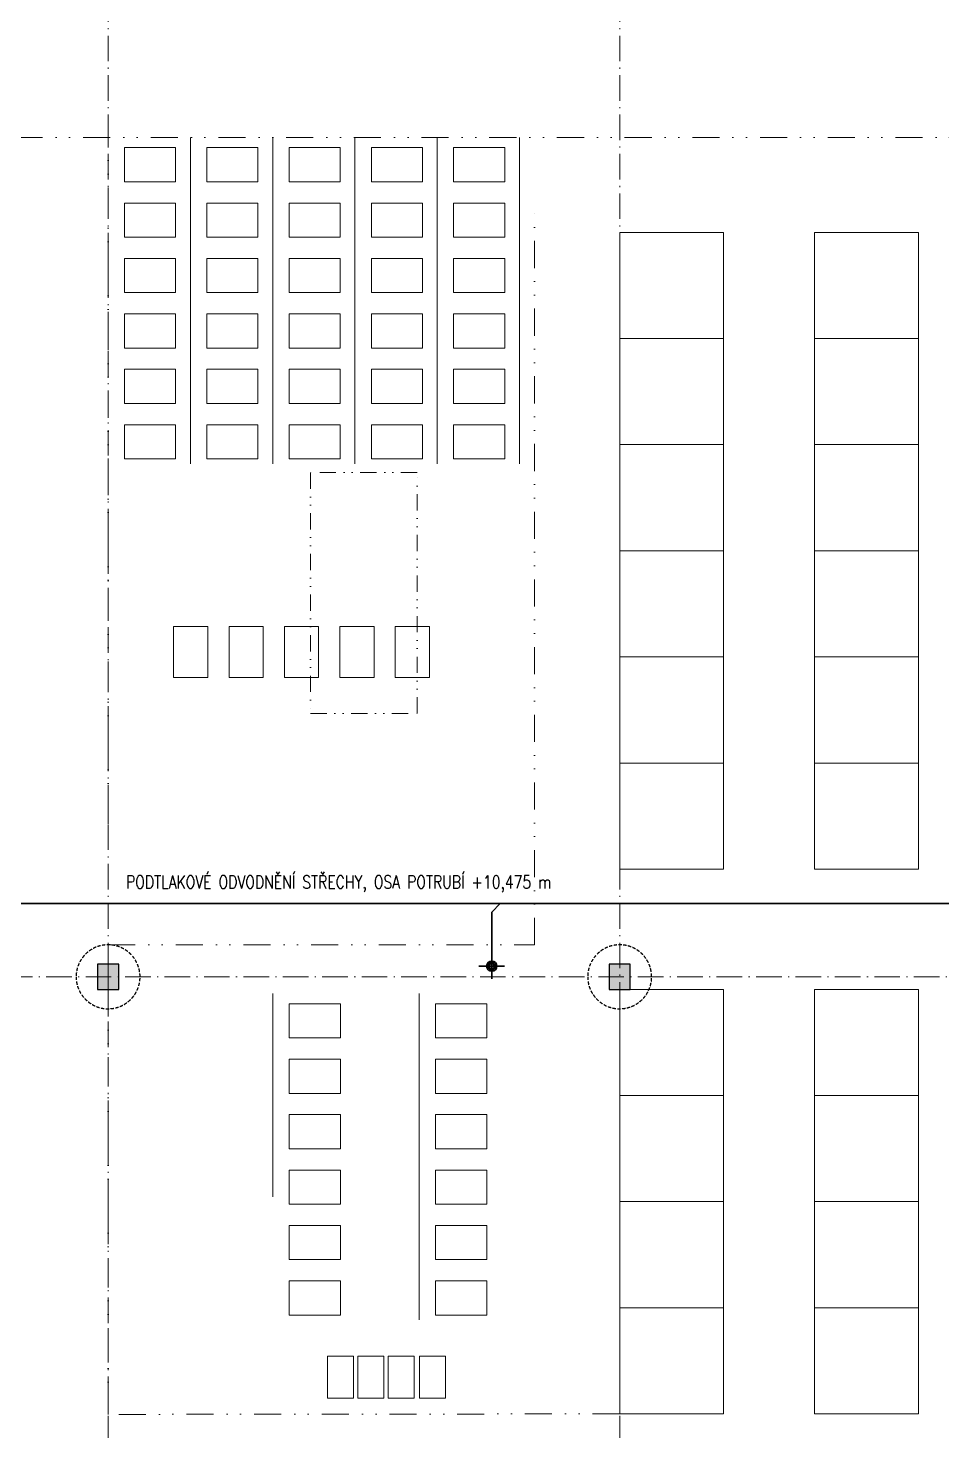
# Model space of a CAD drawing. Header units: millimetres. Extents: x 325046 to 1268204, y 1875583 to 2761998.
# Drawn here: x 932201 to 953638, y 2484240 to 2517146 of the extents above; entities that cross this region are included whole.
import ezdxf

# ---------------------------------------------------------------- set-up
doc = ezdxf.new("R2010")
doc.units = ezdxf.units.MM
doc.header["$LTSCALE"] = 100
for name, pattern in [('ACAD_ISO10W100', [18.5, 12, -3, 0.5, -3]), ('DASHED', [0.75, 0.5, -0.25]), ('DIVIDE', [31.75, 12.7, -6.35, 0, -6.35, 0, -6.35]), ('SO02_F11anp01$0${ Leader Line}', [0])]:
    doc.linetypes.add(name, pattern=pattern)
for name, color, linetype, lineweight, true_color in [('Korabek-text', 7, 'Continuous', 0, 0x7a7a7a), ('Korabek-trasy', 7, 'Continuous', 30, 0x7478c3), ('Korabek-vpuste', 7, 'Continuous', 30, 0x6f7ceb), ('Světlíky', 7, 'DIVIDE', 15, 0xf81696), ('TECH - Zóny', 7, 'DIVIDE', 15, 0x33843e)]:
    doc.layers.add(name, color=color, linetype=linetype, lineweight=lineweight, true_color=true_color)
for name, color, linetype, lineweight in [('Objekty - osy', 5, 'ACAD_ISO10W100', 20), ('TECH - Palety', 34, 'Continuous', 9), ('ŽB - Šraf-prefa', 253, 'Continuous', 13)]:
    doc.layers.add(name, color=color, linetype=linetype, lineweight=lineweight)
doc.layers.add('Příprava na dock', color=7, linetype='Continuous', true_color=0x616161)
doc.layers.add('ŽB- SLOUPY', color=3, linetype='Continuous')
doc.styles.add('ROMANS', font='romans.shx', dxfattribs={"width": 0.8})

# ---------------------------------------------------------------- blocks, each defined once
blk = doc.blocks.new('H1 PU')
at = {"layer": 'Příprava na dock', "linetype": 'DASHED', "ltscale": 1.5}
blk.add_circle((1537736, -4876565), 750, dxfattribs=at)
blk = doc.blocks.new('vpust_tučně')
at = {"layer": 'Korabek-vpuste'}
for p, q in [((53.146, 90.671), (53.146, 91.171)), ((52.896, 90.921), (53.396, 90.921))]:
    blk.add_line(p, q, dxfattribs=at)
for radius in [0.1, 0.075, 0.05]:
    blk.add_circle((53.146, 90.921), radius, dxfattribs=at)
blk = doc.blocks.new('A$C73023567')
at = {"layer": 'Korabek-trasy'}
for p, q in [((205475.3, 30565.6), (251274.7, 30565.6)), ((237475.3, 30565.6), (237275, 30365.2)), ((237275, 29095.6), (237275, 30365.2))]:
    blk.add_line(p, q, dxfattribs=at)
at = {"layer": 'Korabek-vpuste', "xscale": -1200, "yscale": 1200, "zscale": 1200, "rotation": 270.0000000072112}
blk.add_blockref('vpust_tučně', (128169.4, -34679.3), dxfattribs=at)
at = {"layer": 'Korabek-text', "insert": (228695.9, 30827), "char_height": 300, "width": 28411.347, "attachment_point": 7, "rotation": 0, "style": 'ROMANS'}
blk.add_mtext('PODTLAKOVÉ ODVODNĚNÍ STŘECHY, OSA POTRUBÍ +10,475 m', dxfattribs=at)
blk = doc.blocks.new('EU_paleta')
at = {"color": 0}
for p, q in [((0, 0), (0, 47.2)), ((0, 47.2), (31.5, 47.2)), ((31.5, 47.2), (31.5, 0)), ((31.5, 0), (0, 0))]:
    blk.add_line(p, q, dxfattribs=at)
blk = doc.blocks.new('FR_98x_96')
at = {"color": 0}
for p, q in [((0, 98), (96, 98)), ((0, 98), (0, 0)), ((96, 0), (96, 98)), ((0, 0), (96, 0))]:
    blk.add_line(p, q, dxfattribs=at)

msp = doc.modelspace()

# ---------------------------------------------------------------- hatches: boundary and pattern name
at = {"layer": 'ŽB - Šraf-prefa'}
h = msp.add_hatch(color=256, dxfattribs=at)
h.dxf.hatch_style = 1
h.paths.add_polyline_path([(933828.7, 2494592.7), (934328.7, 2494592.7), (934328.7, 2495192.7), (933828.7, 2495192.7)])
h = msp.add_hatch(color=256, dxfattribs=at)
h.dxf.hatch_style = 1
h.paths.add_polyline_path([(945828.7, 2494592.7), (946328.7, 2494592.7), (946328.7, 2495192.7), (945828.7, 2495192.7)])

# ---------------------------------------------------------------- linework, layer by layer
at = {"layer": 'Objekty - osy', "ltscale": 0.5}
for points in [[(934078.7, 2591892.7), (934078.7, 2469892.7)], [(946078.7, 2591892.7), (946078.7, 2469892.7)], [(705078.7, 2494892.7), (1032026.3, 2494892.7)]]:
    msp.add_lwpolyline(points, dxfattribs=at)
at = {"layer": 'Světlíky', "ltscale": 0.3}
msp.add_lwpolyline([(938828.7, 2501067.7), (941328.7, 2501067.7), (941328.7, 2506717.7), (938828.7, 2506717.7)], close=True, dxfattribs=at)
at = {"layer": 'TECH - Palety'}
for p, q in [((936009.1, 2514582.7), (936009.1, 2506928.6)), ((937939.5, 2514582.7), (937939.5, 2506928.6)), ((939869.9, 2514582.7), (939869.9, 2506928.6)), ((941800.3, 2514582.7), (941800.3, 2506928.6)), ((943730.7, 2514582.7), (943730.7, 2506928.6)), ((937945.6, 2494499.6), (937945.6, 2489735)), ((941376.6, 2494499.6), (941376.6, 2489735)), ((948517.1, 2492108.1, 0), (946078.7, 2492108.1, 0)), ((948517.1, 2489618.9, 0), (948517.1, 2492108.1, 0)), ((953089.1, 2492108.1, 0), (950650.7, 2492108.1, 0)), ((950650.7, 2492108.1, 0), (950650.7, 2489618.9, 0)), ((953089.1, 2489618.9, 0), (953089.1, 2492108.1, 0)), ((941376.6, 2489735), (941376.6, 2486845.5)), ((948517.1, 2489618.9, 0), (946078.7, 2489618.9, 0)), ((953089.1, 2489618.9, 0), (950650.7, 2489618.9, 0)), ((939224.8, 2485997.9), (939834.4, 2485997.9)), ((939224.8, 2485011.5), (939224.8, 2485997.9)), ((939834.4, 2485997.9), (939834.4, 2485011.5)), ((939936.3, 2485997.9), (940545.9, 2485997.9)), ((939936.3, 2485011.5), (939936.3, 2485997.9)), ((940545.9, 2485997.9), (940545.9, 2485011.5)), ((940647.7, 2485997.9), (941257.3, 2485997.9)), ((940647.7, 2485011.5), (940647.7, 2485997.9)), ((941257.3, 2485997.9), (941257.3, 2485011.5)), ((941383.7, 2485997.9), (941993.3, 2485997.9)), ((941383.7, 2485011.5), (941383.7, 2485997.9)), ((941993.3, 2485997.9), (941993.3, 2485011.5)), ((939834.4, 2485011.5), (939224.8, 2485011.5)), ((940545.9, 2485011.5), (939936.3, 2485011.5)), ((941257.3, 2485011.5), (940647.7, 2485011.5)), ((941993.3, 2485011.5), (941383.7, 2485011.5))]:
    msp.add_line(p, q, dxfattribs=at)
at = {"layer": 'TECH - Zóny', "ltscale": 0.5}
for p, q in [((934078.7, 2498477.5), (934078.7, 2514582.7)), ((944078.7, 2495641.1, 0), (944078.7, 2513082.7, 0)), ((934078.7, 2495641.1), (944078.7, 2495641.1, 0)), ((934078.7, 2495192.7), (934078.7, 2494592.7)), ((934078.7, 2494592.7), (934078.7, 2484628.1)), ((946078.7, 2484640.5, 0), (934078.7, 2484628.1))]:
    msp.add_line(p, q, dxfattribs=at)
msp.add_lwpolyline([(939878.7, 2583242.7), (939878.7, 2581242.7), (912853.7, 2581242.7), (912853.7, 2514582.7), (982078.7, 2514582.7)], dxfattribs=at)
at = {"layer": 'ŽB- SLOUPY'}
for points in [[(933828.7, 2494592.7), (934328.7, 2494592.7), (934328.7, 2495192.7), (933828.7, 2495192.7)], [(945828.7, 2494592.7), (946328.7, 2494592.7), (946328.7, 2495192.7), (945828.7, 2495192.7)]]:
    msp.add_lwpolyline(points, close=True, dxfattribs=at)

# ---------------------------------------------------------------- block references
at = {"layer": 'Korabek-trasy', "linetype": 'SO02_F11anp01$0${ Leader Line}'}
msp.add_blockref('A$C73023567', (705803.7, 2466047.2), dxfattribs=at)
at = {"layer": 'Příprava na dock', "xscale": -1, "rotation": 89.99999999999993}
for p in [(-3942486.3, 4032628.7), (-3930486.3, 4032628.7)]:
    msp.add_blockref('H1 PU', p, dxfattribs=at)
at = {"layer": 'TECH - Palety', "xscale": 25.4, "yscale": 25.4, "zscale": 25.4}
for name, p, rotation in [('EU_paleta', (934462.5, 2514341.8), 270), ('EU_paleta', (934462.5, 2514341.8), 270), ('EU_paleta', (934462.5, 2514341.8), 270), ('EU_paleta', (936392.9, 2514341.8), 270), ('EU_paleta', (936392.9, 2514341.8), 270), ('EU_paleta', (936392.9, 2514341.8), 270), ('EU_paleta', (936392.9, 2514341.8), 270), ('EU_paleta', (936392.9, 2514341.8), 270), ('EU_paleta', (936392.9, 2514341.8), 270), ('EU_paleta', (938323.3, 2514341.8), 270), ('EU_paleta', (938323.3, 2514341.8), 270), ('EU_paleta', (938323.3, 2514341.8), 270), ('EU_paleta', (940253.7, 2514341.8), 270), ('EU_paleta', (940253.7, 2514341.8), 270), ('EU_paleta', (940253.7, 2514341.8), 270), ('EU_paleta', (942184.1, 2514341.8), 270), ('EU_paleta', (942184.1, 2514341.8), 270), ('EU_paleta', (942184.1, 2514341.8), 270), ('EU_paleta', (934462.5, 2513041.8), 270), ('EU_paleta', (934462.5, 2513041.8), 270), ('EU_paleta', (936392.9, 2513041.8), 270), ('EU_paleta', (936392.9, 2513041.8), 270), ('EU_paleta', (936392.9, 2513041.8), 270), ('EU_paleta', (936392.9, 2513041.8), 270), ('EU_paleta', (938323.3, 2513041.8), 270), ('EU_paleta', (938323.3, 2513041.8), 270), ('EU_paleta', (940253.7, 2513041.8), 270), ('EU_paleta', (940253.7, 2513041.8), 270), ('EU_paleta', (942184.1, 2513041.8), 270), ('EU_paleta', (942184.1, 2513041.8), 270), ('FR_98x_96', (948517.1, 2512352.8, 0), 180), ('FR_98x_96', (953089.1, 2512352.8, 0), 180), ('EU_paleta', (934462.5, 2511741.8), 270), ('EU_paleta', (934462.5, 2511741.8), 270), ('EU_paleta', (936392.9, 2511741.8), 270), ('EU_paleta', (936392.9, 2511741.8), 270), ('EU_paleta', (936392.9, 2511741.8), 270), ('EU_paleta', (936392.9, 2511741.8), 270), ('EU_paleta', (938323.3, 2511741.8), 270), ('EU_paleta', (938323.3, 2511741.8), 270), ('EU_paleta', (940253.7, 2511741.8), 270), ('EU_paleta', (940253.7, 2511741.8), 270), ('EU_paleta', (942184.1, 2511741.8), 270), ('EU_paleta', (942184.1, 2511741.8), 270), ('EU_paleta', (934462.5, 2510441.8), 270), ('EU_paleta', (934462.5, 2510441.8), 270), ('EU_paleta', (936392.9, 2510441.8), 270), ('EU_paleta', (936392.9, 2510441.8), 270), ('EU_paleta', (936392.9, 2510441.8), 270), ('EU_paleta', (936392.9, 2510441.8), 270), ('EU_paleta', (938323.3, 2510441.8), 270), ('EU_paleta', (938323.3, 2510441.8), 270), ('EU_paleta', (940253.7, 2510441.8), 270), ('EU_paleta', (940253.7, 2510441.8), 270), ('EU_paleta', (942184.1, 2510441.8), 270), ('EU_paleta', (942184.1, 2510441.8), 270), ('FR_98x_96', (948517.1, 2509863.6, 0), 180), ('FR_98x_96', (953089.1, 2509863.6, 0), 180), ('EU_paleta', (934462.5, 2509141.8), 270), ('EU_paleta', (934462.5, 2509141.8), 270), ('EU_paleta', (936392.9, 2509141.8), 270), ('EU_paleta', (936392.9, 2509141.8), 270), ('EU_paleta', (936392.9, 2509141.8), 270), ('EU_paleta', (936392.9, 2509141.8), 270), ('EU_paleta', (938323.3, 2509141.8), 270), ('EU_paleta', (938323.3, 2509141.8), 270), ('EU_paleta', (940253.7, 2509141.8), 270), ('EU_paleta', (940253.7, 2509141.8), 270), ('EU_paleta', (942184.1, 2509141.8), 270), ('EU_paleta', (942184.1, 2509141.8), 270), ('EU_paleta', (934462.5, 2507841.8), 270), ('EU_paleta', (936392.9, 2507841.8), 270), ('EU_paleta', (936392.9, 2507841.8), 270), ('EU_paleta', (938323.3, 2507841.8), 270), ('EU_paleta', (940253.7, 2507841.8), 270), ('EU_paleta', (942184.1, 2507841.8), 270), ('FR_98x_96', (948517.1, 2507374.4, 0), 180), ('FR_98x_96', (953089.1, 2507374.4, 0), 180), ('FR_98x_96', (948517.1, 2504885.2, 0), 180), ('FR_98x_96', (953089.1, 2504885.2, 0), 180), ('EU_paleta', (936416.1, 2503111.6), 180.0000000000229), ('EU_paleta', (936416.1, 2503111.6), 180.0000000000229), ('EU_paleta', (937716.1, 2503111.6), 180.0000000000229), ('EU_paleta', (937716.1, 2503111.6), 180.0000000000229), ('EU_paleta', (939016.1, 2503111.6), 180.0000000000229), ('EU_paleta', (939016.1, 2503111.6), 180.0000000000229), ('EU_paleta', (939016.1, 2503111.6), 180.0000000000229), ('EU_paleta', (939016.1, 2503111.6), 180.0000000000229), ('EU_paleta', (939016.1, 2503111.6), 180.0000000000229), ('EU_paleta', (940316.1, 2503111.6), 180.0000000000229), ('EU_paleta', (940316.1, 2503111.6), 180.0000000000229), ('EU_paleta', (941616.1, 2503111.6), 180.0000000000229), ('EU_paleta', (941616.1, 2503111.6), 180.0000000000229), ('EU_paleta', (941616.1, 2503111.6), 180.0000000000229), ('FR_98x_96', (948517.1, 2502396, 0), 180), ('FR_98x_96', (953089.1, 2502396, 0), 180), ('FR_98x_96', (948517.1, 2499906.8, 0), 180), ('FR_98x_96', (953089.1, 2499906.8, 0), 180), ('FR_98x_96', (948517.1, 2494597.3, 0), 180), ('FR_98x_96', (953089.1, 2494597.3, 0), 180), ('EU_paleta', (938329.5, 2494258.7), 270), ('EU_paleta', (938329.5, 2494258.7), 270), ('EU_paleta', (938329.5, 2494258.7), 270), ('EU_paleta', (938329.5, 2494258.7), 270), ('EU_paleta', (938329.5, 2494258.7), 270), ('EU_paleta', (938329.5, 2494258.7), 270), ('EU_paleta', (941760.5, 2494258.7), 270), ('EU_paleta', (941760.5, 2494258.7), 270), ('EU_paleta', (941760.5, 2494258.7), 270), ('EU_paleta', (941760.5, 2494258.7), 270), ('EU_paleta', (941760.5, 2494258.7), 270), ('EU_paleta', (941760.5, 2494258.7), 270), ('EU_paleta', (938329.5, 2492958.7), 270), ('EU_paleta', (938329.5, 2492958.7), 270), ('EU_paleta', (938329.5, 2492958.7), 270), ('EU_paleta', (938329.5, 2492958.7), 270), ('EU_paleta', (941760.5, 2492958.7), 270), ('EU_paleta', (941760.5, 2492958.7), 270), ('EU_paleta', (941760.5, 2492958.7), 270), ('EU_paleta', (941760.5, 2492958.7), 270), ('FR_98x_96', (948517.1, 2492108.1, 0), 180), ('FR_98x_96', (953089.1, 2492108.1, 0), 180), ('EU_paleta', (938329.5, 2491658.7), 270), ('EU_paleta', (938329.5, 2491658.7), 270), ('EU_paleta', (938329.5, 2491658.7), 270), ('EU_paleta', (938329.5, 2491658.7), 270), ('EU_paleta', (941760.5, 2491658.7), 270), ('EU_paleta', (941760.5, 2491658.7), 270), ('EU_paleta', (941760.5, 2491658.7), 270), ('EU_paleta', (941760.5, 2491658.7), 270), ('EU_paleta', (938329.5, 2490358.7), 270), ('EU_paleta', (938329.5, 2490358.7), 270), ('EU_paleta', (938329.5, 2490358.7), 270), ('EU_paleta', (938329.5, 2490358.7), 270), ('EU_paleta', (941760.5, 2490358.7), 270), ('EU_paleta', (941760.5, 2490358.7), 270), ('EU_paleta', (941760.5, 2490358.7), 270), ('EU_paleta', (941760.5, 2490358.7), 270), ('FR_98x_96', (948517.1, 2489618.9, 0), 180), ('FR_98x_96', (953089.1, 2489618.9, 0), 180), ('EU_paleta', (938329.5, 2489058.7), 270), ('EU_paleta', (938329.5, 2489058.7), 270), ('EU_paleta', (938329.5, 2489058.7), 270), ('EU_paleta', (938329.5, 2489058.7), 270), ('EU_paleta', (941760.5, 2489058.7), 270), ('EU_paleta', (941760.5, 2489058.7), 270), ('EU_paleta', (941760.5, 2489058.7), 270), ('EU_paleta', (941760.5, 2489058.7), 270), ('EU_paleta', (938329.5, 2487758.7), 270), ('EU_paleta', (938329.5, 2487758.7), 270), ('EU_paleta', (941760.5, 2487758.7), 270), ('EU_paleta', (941760.5, 2487758.7), 270), ('FR_98x_96', (948517.1, 2487129.7, 0), 180), ('FR_98x_96', (953089.1, 2487129.7, 0), 180)]:
    msp.add_blockref(name, p, dxfattribs=dict(at, rotation=rotation))

doc.saveas('drawing.dxf')
